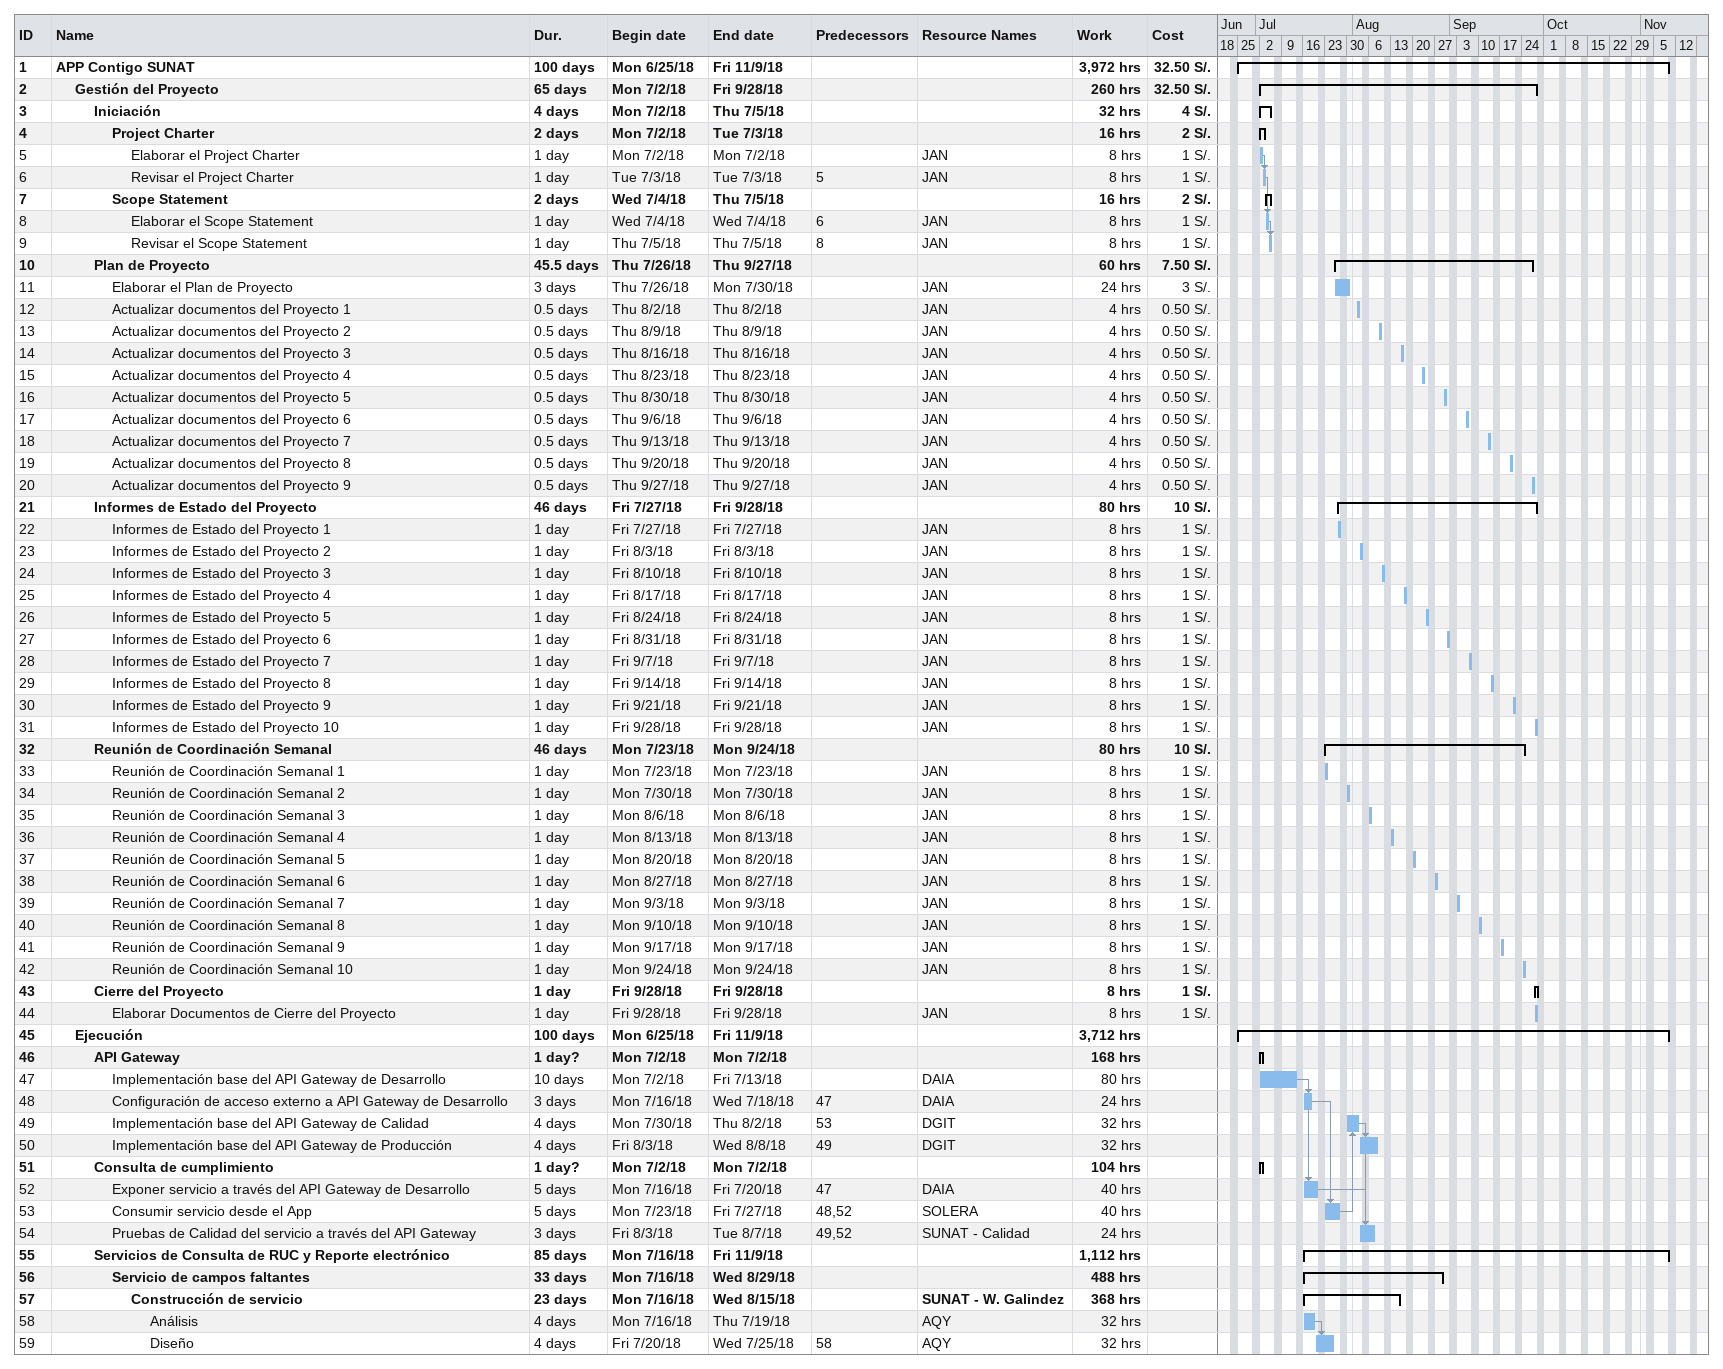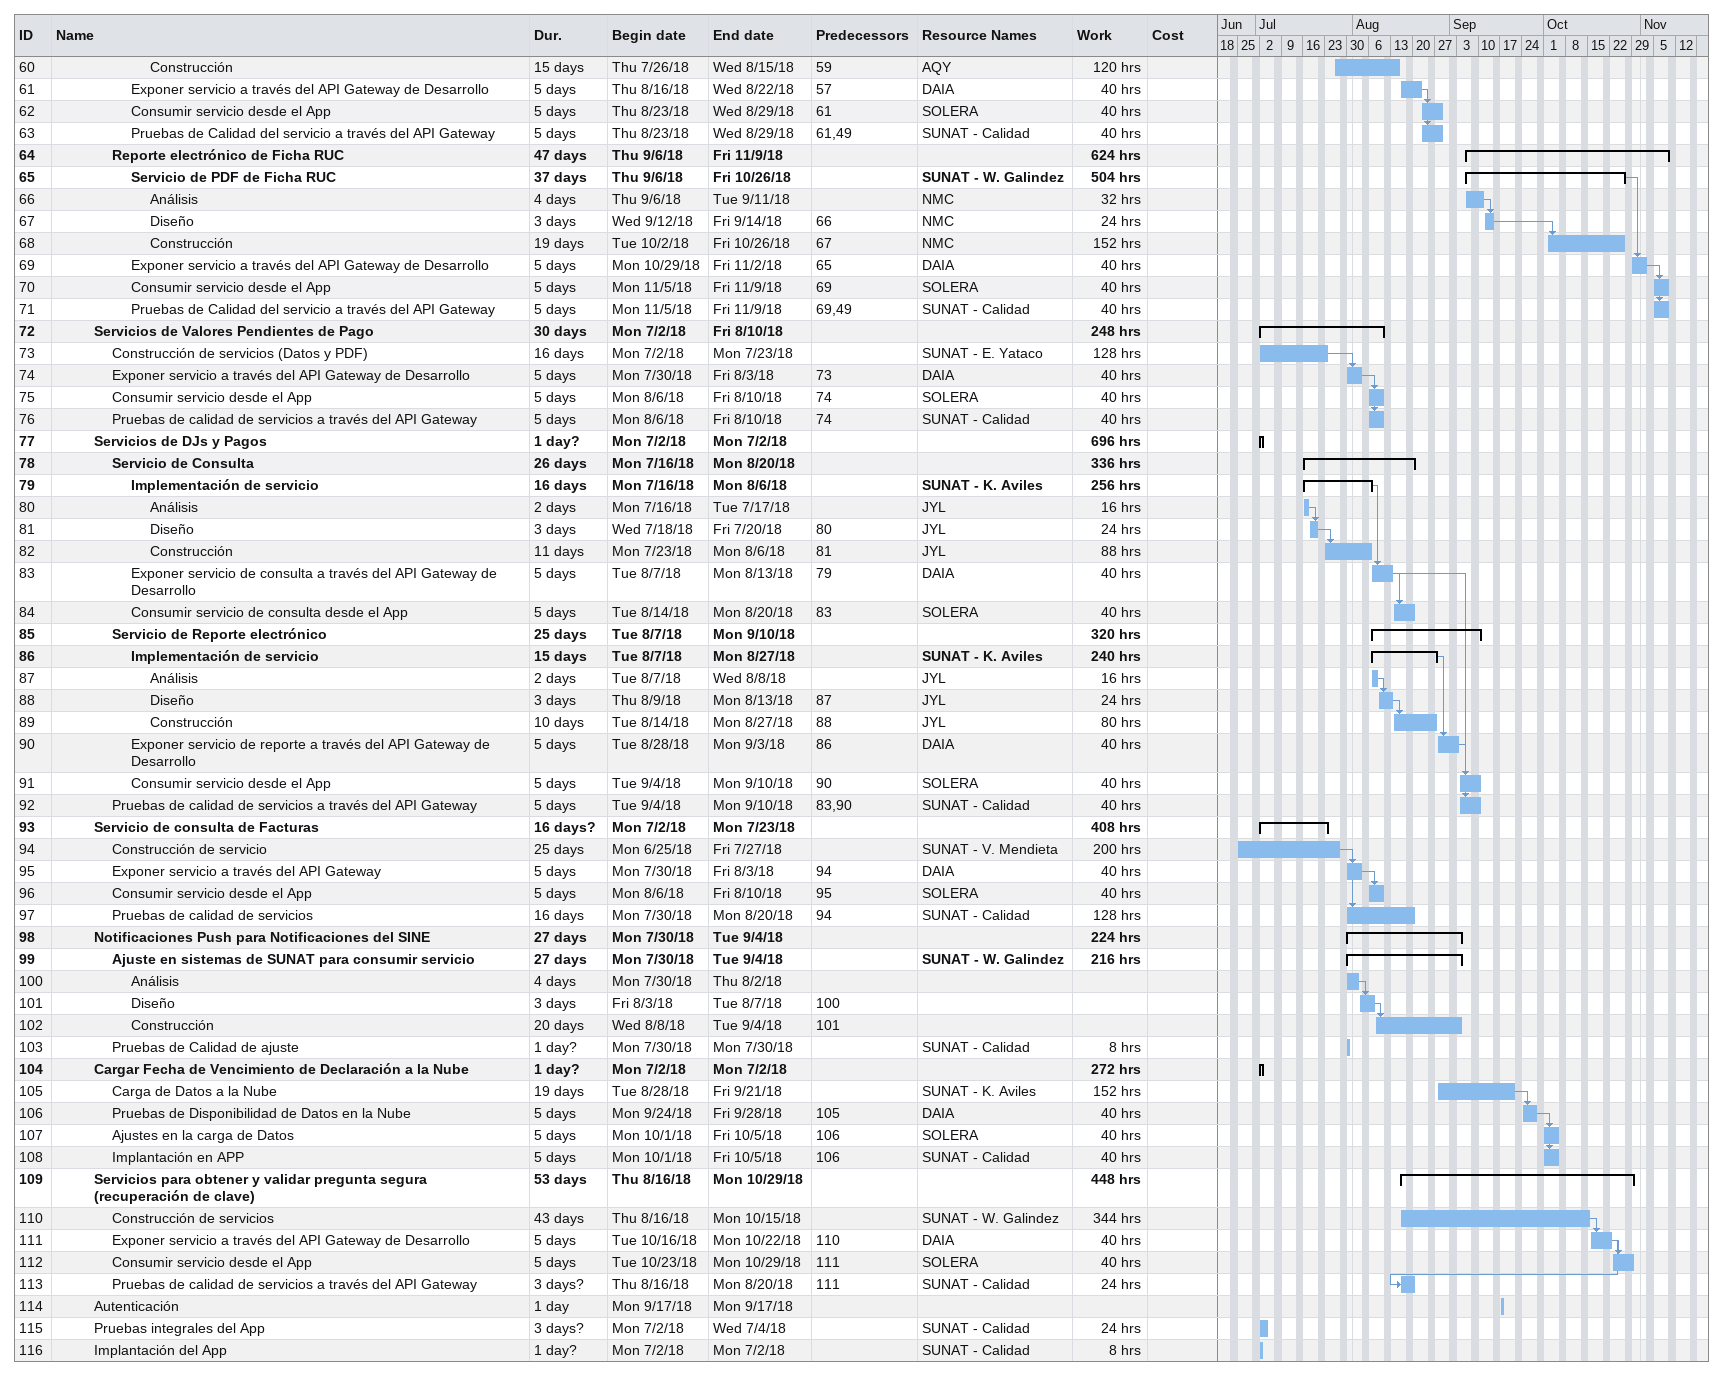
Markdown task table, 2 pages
| ID | Level | Task | Duration | Start | Finish | Predecessors | Resources | Work (h) | Cost (S/.) |
|---|---|---|---|---|---|---|---|---|---|
| 1 | 1 | **APP Contigo SUNAT** | 100d | 2018-06-25 | 2018-11-09 |  |  | 3972 | 32.50 |
| 2 | 2 | **Gestión del Proyecto** | 65d | 2018-07-02 | 2018-09-28 |  |  | 260 | 32.50 |
| 3 | 3 | **Iniciación** | 4d | 2018-07-02 | 2018-07-05 |  |  | 32 | 4 |
| 4 | 4 | **Project Charter** | 2d | 2018-07-02 | 2018-07-03 |  |  | 16 | 2 |
| 5 | 5 | Elaborar el Project Charter | 1d | 2018-07-02 | 2018-07-02 |  | JAN | 8 | 1 |
| 6 | 5 | Revisar el Project Charter | 1d | 2018-07-03 | 2018-07-03 | 5 | JAN | 8 | 1 |
| 7 | 4 | **Scope Statement** | 2d | 2018-07-04 | 2018-07-05 |  |  | 16 | 2 |
| 8 | 5 | Elaborar el Scope Statement | 1d | 2018-07-04 | 2018-07-04 | 6 | JAN | 8 | 1 |
| 9 | 5 | Revisar el Scope Statement | 1d | 2018-07-05 | 2018-07-05 | 8 | JAN | 8 | 1 |
| 10 | 3 | **Plan de Proyecto** | 45.5d | 2018-07-26 | 2018-09-27 |  |  | 60 | 7.50 |
| 11 | 4 | Elaborar el Plan de Proyecto | 3d | 2018-07-26 | 2018-07-30 |  | JAN | 24 | 3 |
| 12 | 4 | Actualizar documentos del Proyecto 1 | 0.5d | 2018-08-02 | 2018-08-02 |  | JAN | 4 | 0.50 |
| 13 | 4 | Actualizar documentos del Proyecto 2 | 0.5d | 2018-08-09 | 2018-08-09 |  | JAN | 4 | 0.50 |
| 14 | 4 | Actualizar documentos del Proyecto 3 | 0.5d | 2018-08-16 | 2018-08-16 |  | JAN | 4 | 0.50 |
| 15 | 4 | Actualizar documentos del Proyecto 4 | 0.5d | 2018-08-23 | 2018-08-23 |  | JAN | 4 | 0.50 |
| 16 | 4 | Actualizar documentos del Proyecto 5 | 0.5d | 2018-08-30 | 2018-08-30 |  | JAN | 4 | 0.50 |
| 17 | 4 | Actualizar documentos del Proyecto 6 | 0.5d | 2018-09-06 | 2018-09-06 |  | JAN | 4 | 0.50 |
| 18 | 4 | Actualizar documentos del Proyecto 7 | 0.5d | 2018-09-13 | 2018-09-13 |  | JAN | 4 | 0.50 |
| 19 | 4 | Actualizar documentos del Proyecto 8 | 0.5d | 2018-09-20 | 2018-09-20 |  | JAN | 4 | 0.50 |
| 20 | 4 | Actualizar documentos del Proyecto 9 | 0.5d | 2018-09-27 | 2018-09-27 |  | JAN | 4 | 0.50 |
| 21 | 3 | **Informes de Estado del Proyecto** | 46d | 2018-07-27 | 2018-09-28 |  |  | 80 | 10 |
| 22 | 4 | Informes de Estado del Proyecto 1 | 1d | 2018-07-27 | 2018-07-27 |  | JAN | 8 | 1 |
| 23 | 4 | Informes de Estado del Proyecto 2 | 1d | 2018-08-03 | 2018-08-03 |  | JAN | 8 | 1 |
| 24 | 4 | Informes de Estado del Proyecto 3 | 1d | 2018-08-10 | 2018-08-10 |  | JAN | 8 | 1 |
| 25 | 4 | Informes de Estado del Proyecto 4 | 1d | 2018-08-17 | 2018-08-17 |  | JAN | 8 | 1 |
| 26 | 4 | Informes de Estado del Proyecto 5 | 1d | 2018-08-24 | 2018-08-24 |  | JAN | 8 | 1 |
| 27 | 4 | Informes de Estado del Proyecto 6 | 1d | 2018-08-31 | 2018-08-31 |  | JAN | 8 | 1 |
| 28 | 4 | Informes de Estado del Proyecto 7 | 1d | 2018-09-07 | 2018-09-07 |  | JAN | 8 | 1 |
| 29 | 4 | Informes de Estado del Proyecto 8 | 1d | 2018-09-14 | 2018-09-14 |  | JAN | 8 | 1 |
| 30 | 4 | Informes de Estado del Proyecto 9 | 1d | 2018-09-21 | 2018-09-21 |  | JAN | 8 | 1 |
| 31 | 4 | Informes de Estado del Proyecto 10 | 1d | 2018-09-28 | 2018-09-28 |  | JAN | 8 | 1 |
| 32 | 3 | **Reunión de Coordinación Semanal** | 46d | 2018-07-23 | 2018-09-24 |  |  | 80 | 10 |
| 33 | 4 | Reunión de Coordinación Semanal 1 | 1d | 2018-07-23 | 2018-07-23 |  | JAN | 8 | 1 |
| 34 | 4 | Reunión de Coordinación Semanal 2 | 1d | 2018-07-30 | 2018-07-30 |  | JAN | 8 | 1 |
| 35 | 4 | Reunión de Coordinación Semanal 3 | 1d | 2018-08-06 | 2018-08-06 |  | JAN | 8 | 1 |
| 36 | 4 | Reunión de Coordinación Semanal 4 | 1d | 2018-08-13 | 2018-08-13 |  | JAN | 8 | 1 |
| 37 | 4 | Reunión de Coordinación Semanal 5 | 1d | 2018-08-20 | 2018-08-20 |  | JAN | 8 | 1 |
| 38 | 4 | Reunión de Coordinación Semanal 6 | 1d | 2018-08-27 | 2018-08-27 |  | JAN | 8 | 1 |
| 39 | 4 | Reunión de Coordinación Semanal 7 | 1d | 2018-09-03 | 2018-09-03 |  | JAN | 8 | 1 |
| 40 | 4 | Reunión de Coordinación Semanal 8 | 1d | 2018-09-10 | 2018-09-10 |  | JAN | 8 | 1 |
| 41 | 4 | Reunión de Coordinación Semanal 9 | 1d | 2018-09-17 | 2018-09-17 |  | JAN | 8 | 1 |
| 42 | 4 | Reunión de Coordinación Semanal 10 | 1d | 2018-09-24 | 2018-09-24 |  | JAN | 8 | 1 |
| 43 | 3 | **Cierre del Proyecto** | 1d | 2018-09-28 | 2018-09-28 |  |  | 8 | 1 |
| 44 | 4 | Elaborar Documentos de Cierre del Proyecto | 1d | 2018-09-28 | 2018-09-28 |  | JAN | 8 | 1 |
| 45 | 2 | **Ejecución** | 100d | 2018-06-25 | 2018-11-09 |  |  | 3712 |  |
| 46 | 3 | **API Gateway** | 1d? | 2018-07-02 | 2018-07-02 |  |  | 168 |  |
| 47 | 4 | Implementación base del API Gateway de Desarrollo | 10d | 2018-07-02 | 2018-07-13 |  | DAIA | 80 |  |
| 48 | 4 | Configuración de acceso externo a API Gateway de Desarrollo | 3d | 2018-07-16 | 2018-07-18 | 47 | DAIA | 24 |  |
| 49 | 4 | Implementación base del API Gateway de Calidad | 4d | 2018-07-30 | 2018-08-02 | 53 | DGIT | 32 |  |
| 50 | 4 | Implementación base del API Gateway de Producción | 4d | 2018-08-03 | 2018-08-08 | 49 | DGIT | 32 |  |
| 51 | 3 | **Consulta de cumplimiento** | 1d? | 2018-07-02 | 2018-07-02 |  |  | 104 |  |
| 52 | 4 | Exponer servicio a través del API Gateway de Desarrollo | 5d | 2018-07-16 | 2018-07-20 | 47 | DAIA | 40 |  |
| 53 | 4 | Consumir servicio desde el App | 5d | 2018-07-23 | 2018-07-27 | 48, 52 | SOLERA | 40 |  |
| 54 | 4 | Pruebas de Calidad del servicio a través del API Gateway | 3d | 2018-08-03 | 2018-08-07 | 49, 52 | SUNAT - Calidad | 24 |  |
| 55 | 3 | **Servicios de Consulta de RUC y Reporte electrónico** | 85d | 2018-07-16 | 2018-11-09 |  |  | 1112 |  |
| 56 | 4 | **Servicio de campos faltantes** | 33d | 2018-07-16 | 2018-08-29 |  |  | 488 |  |
| 57 | 5 | **Construcción de servicio** | 23d | 2018-07-16 | 2018-08-15 |  | SUNAT - W. Galindez | 368 |  |
| 58 | 6 | Análisis | 4d | 2018-07-16 | 2018-07-19 |  | AQY | 32 |  |
| 59 | 6 | Diseño | 4d | 2018-07-20 | 2018-07-25 | 58 | AQY | 32 |  |
| 60 | 6 | Construcción | 15d | 2018-07-26 | 2018-08-15 | 59 | AQY | 120 |  |
| 61 | 5 | Exponer servicio a través del API Gateway de Desarrollo | 5d | 2018-08-16 | 2018-08-22 | 57 | DAIA | 40 |  |
| 62 | 5 | Consumir servicio desde el App | 5d | 2018-08-23 | 2018-08-29 | 61 | SOLERA | 40 |  |
| 63 | 5 | Pruebas de Calidad del servicio a través del API Gateway | 5d | 2018-08-23 | 2018-08-29 | 61, 49 | SUNAT - Calidad | 40 |  |
| 64 | 4 | **Reporte electrónico de Ficha RUC** | 47d | 2018-09-06 | 2018-11-09 |  |  | 624 |  |
| 65 | 5 | **Servicio de PDF de Ficha RUC** | 37d | 2018-09-06 | 2018-10-26 |  | SUNAT - W. Galindez | 504 |  |
| 66 | 6 | Análisis | 4d | 2018-09-06 | 2018-09-11 |  | NMC | 32 |  |
| 67 | 6 | Diseño | 3d | 2018-09-12 | 2018-09-14 | 66 | NMC | 24 |  |
| 68 | 6 | Construcción | 19d | 2018-10-02 | 2018-10-26 | 67 | NMC | 152 |  |
| 69 | 5 | Exponer servicio a través del API Gateway de Desarrollo | 5d | 2018-10-29 | 2018-11-02 | 65 | DAIA | 40 |  |
| 70 | 5 | Consumir servicio desde el App | 5d | 2018-11-05 | 2018-11-09 | 69 | SOLERA | 40 |  |
| 71 | 5 | Pruebas de Calidad del servicio a través del API Gateway | 5d | 2018-11-05 | 2018-11-09 | 69, 49 | SUNAT - Calidad | 40 |  |
| 72 | 3 | **Servicios de Valores Pendientes de Pago** | 30d | 2018-07-02 | 2018-08-10 |  |  | 248 |  |
| 73 | 4 | Construcción de servicios (Datos y PDF) | 16d | 2018-07-02 | 2018-07-23 |  | SUNAT - E. Yataco | 128 |  |
| 74 | 4 | Exponer servicio a través del API Gateway de Desarrollo | 5d | 2018-07-30 | 2018-08-03 | 73 | DAIA | 40 |  |
| 75 | 4 | Consumir servicio desde el App | 5d | 2018-08-06 | 2018-08-10 | 74 | SOLERA | 40 |  |
| 76 | 4 | Pruebas de calidad de servicios a través del API Gateway | 5d | 2018-08-06 | 2018-08-10 | 74 | SUNAT - Calidad | 40 |  |
| 77 | 3 | **Servicios de DJs y Pagos** | 1d? | 2018-07-02 | 2018-07-02 |  |  | 696 |  |
| 78 | 4 | **Servicio de Consulta** | 26d | 2018-07-16 | 2018-08-20 |  |  | 336 |  |
| 79 | 5 | **Implementación de servicio** | 16d | 2018-07-16 | 2018-08-06 |  | SUNAT - K. Aviles | 256 |  |
| 80 | 6 | Análisis | 2d | 2018-07-16 | 2018-07-17 |  | JYL | 16 |  |
| 81 | 6 | Diseño | 3d | 2018-07-18 | 2018-07-20 | 80 | JYL | 24 |  |
| 82 | 6 | Construcción | 11d | 2018-07-23 | 2018-08-06 | 81 | JYL | 88 |  |
| 83 | 5 | Exponer servicio de consulta a través del API Gateway de Desarrollo | 5d | 2018-08-07 | 2018-08-13 | 79 | DAIA | 40 |  |
| 84 | 5 | Consumir servicio de consulta desde el App | 5d | 2018-08-14 | 2018-08-20 | 83 | SOLERA | 40 |  |
| 85 | 4 | **Servicio de Reporte electrónico** | 25d | 2018-08-07 | 2018-09-10 |  |  | 320 |  |
| 86 | 5 | **Implementación de servicio** | 15d | 2018-08-07 | 2018-08-27 |  | SUNAT - K. Aviles | 240 |  |
| 87 | 6 | Análisis | 2d | 2018-08-07 | 2018-08-08 |  | JYL | 16 |  |
| 88 | 6 | Diseño | 3d | 2018-08-09 | 2018-08-13 | 87 | JYL | 24 |  |
| 89 | 6 | Construcción | 10d | 2018-08-14 | 2018-08-27 | 88 | JYL | 80 |  |
| 90 | 5 | Exponer servicio de reporte a través del API Gateway de Desarrollo | 5d | 2018-08-28 | 2018-09-03 | 86 | DAIA | 40 |  |
| 91 | 5 | Consumir servicio desde el App | 5d | 2018-09-04 | 2018-09-10 | 90 | SOLERA | 40 |  |
| 92 | 4 | Pruebas de calidad de servicios a través del API Gateway | 5d | 2018-09-04 | 2018-09-10 | 83, 90 | SUNAT - Calidad | 40 |  |
| 93 | 3 | **Servicio de consulta de Facturas** | 16d? | 2018-07-02 | 2018-07-23 |  |  | 408 |  |
| 94 | 4 | Construcción de servicio | 25d | 2018-06-25 | 2018-07-27 |  | SUNAT - V. Mendieta | 200 |  |
| 95 | 4 | Exponer servicio a través del API Gateway | 5d | 2018-07-30 | 2018-08-03 | 94 | DAIA | 40 |  |
| 96 | 4 | Consumir servicio desde el App | 5d | 2018-08-06 | 2018-08-10 | 95 | SOLERA | 40 |  |
| 97 | 4 | Pruebas de calidad de servicios | 16d | 2018-07-30 | 2018-08-20 | 94 | SUNAT - Calidad | 128 |  |
| 98 | 3 | **Notificaciones Push para Notificaciones del SINE** | 27d | 2018-07-30 | 2018-09-04 |  |  | 224 |  |
| 99 | 4 | **Ajuste en sistemas de SUNAT para consumir servicio** | 27d | 2018-07-30 | 2018-09-04 |  | SUNAT - W. Galindez | 216 |  |
| 100 | 5 | Análisis | 4d | 2018-07-30 | 2018-08-02 |  |  |  |  |
| 101 | 5 | Diseño | 3d | 2018-08-03 | 2018-08-07 | 100 |  |  |  |
| 102 | 5 | Construcción | 20d | 2018-08-08 | 2018-09-04 | 101 |  |  |  |
| 103 | 4 | Pruebas de Calidad de ajuste | 1d? | 2018-07-30 | 2018-07-30 |  | SUNAT - Calidad | 8 |  |
| 104 | 3 | **Cargar Fecha de Vencimiento de Declaración a la Nube** | 1d? | 2018-07-02 | 2018-07-02 |  |  | 272 |  |
| 105 | 4 | Carga de Datos a la Nube | 19d | 2018-08-28 | 2018-09-21 |  | SUNAT - K. Aviles | 152 |  |
| 106 | 4 | Pruebas de Disponibilidad de Datos en la Nube | 5d | 2018-09-24 | 2018-09-28 | 105 | DAIA | 40 |  |
| 107 | 4 | Ajustes en la carga de Datos | 5d | 2018-10-01 | 2018-10-05 | 106 | SOLERA | 40 |  |
| 108 | 4 | Implantación en APP | 5d | 2018-10-01 | 2018-10-05 | 106 | SUNAT - Calidad | 40 |  |
| 109 | 3 | **Servicios para obtener y validar pregunta segura (recuperación de clave)** | 53d | 2018-08-16 | 2018-10-29 |  |  | 448 |  |
| 110 | 4 | Construcción de servicios | 43d | 2018-08-16 | 2018-10-15 |  | SUNAT - W. Galindez | 344 |  |
| 111 | 4 | Exponer servicio a través del API Gateway de Desarrollo | 5d | 2018-10-16 | 2018-10-22 | 110 | DAIA | 40 |  |
| 112 | 4 | Consumir servicio desde el App | 5d | 2018-10-23 | 2018-10-29 | 111 | SOLERA | 40 |  |
| 113 | 4 | Pruebas de calidad de servicios a través del API Gateway | 3d? | 2018-08-16 | 2018-08-20 | 111 | SUNAT - Calidad | 24 |  |
| 114 | 3 | Autenticación | 1d | 2018-09-17 | 2018-09-17 |  |  |  |  |
| 115 | 3 | Pruebas integrales del App | 3d? | 2018-07-02 | 2018-07-04 |  | SUNAT - Calidad | 24 |  |
| 116 | 3 | Implantación del App | 1d? | 2018-07-02 | 2018-07-02 |  | SUNAT - Calidad | 8 |  |
